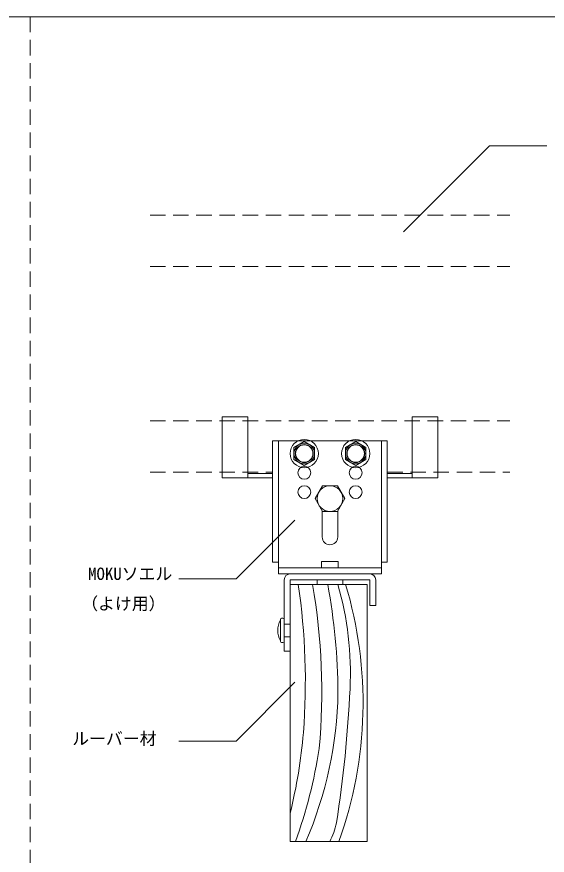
# Model space of a CAD drawing. Units: millimetres on the paper. Extents: x -210 to 210, y -148 to 148.
# Drawn here: x -122 to -80.8, y -111.9 to -46.6 of the extents above; entities that cross this region are included whole.
import ezdxf
from ezdxf.enums import TextEntityAlignment as Align

# ---------------------------------------------------------------- set-up
doc = ezdxf.new("R2010")
doc.units = ezdxf.units.MM
doc.linetypes.add('DASHED1', pattern=[1.8, 1.2, -0.6])
for name, color, linetype, lineweight in [('3-6_文字__矢印', 7, 'Continuous', 18), ('3-9_躯体他', 4, 'DASHED1', 18), ('3-A_クリップ', 7, 'Continuous', 18), ('3-C_ビス__アンカ__ボルト__強調図形', 2, 'Continuous', 18), ('F-3_野縁', 3, 'Continuous', 18)]:
    doc.layers.add(name, color=color, linetype=linetype, lineweight=lineweight)
doc.styles.add('ＭＳ ゴシック', font='')
doc.styles.get('ＭＳ ゴシック').set_extended_font_data('MS Gothic')

msp = doc.modelspace()

# ---------------------------------------------------------------- linework, layer by layer
at = {"layer": '3-6_文字__矢印'}
for points in [[(-80.789, -56.681), (-85.251, -56.681), (-91.943, -63.373)], [(-109.436, -90.372), (-104.974, -90.372), (-100.392, -85.79)], [(-109.436, -102.984), (-104.974, -102.984), (-100.392, -98.402)]]:
    msp.add_lwpolyline(points, dxfattribs=at)
at = {"layer": '3-9_躯体他'}
for p, q in [((-111.669, -62.078), (-83.669, -62.078)), ((-111.669, -66.078), (-83.669, -66.078)), ((-111.669, -78.078), (-83.669, -78.078)), ((-111.669, -82.078), (-102.129, -82.078)), ((-93.209, -82.078), (-83.669, -82.078))]:
    msp.add_line(p, q, dxfattribs=at)
at = {"layer": '3-9_躯体他', "linetype": 'Continuous'}
msp.add_lwpolyline([(-100.769, -110.798), (-94.769, -110.798), (-94.769, -90.798), (-100.769, -90.798)], close=True, dxfattribs=at)
for centre, radius, start, end in [((-151.282, -98.333), 51.697, 355.56839, 8.38075), ((-148.318, -99.173), 50.008, 354.96413, 9.64149), ((-143.899, -99.436), 46.854, 0.2719, 10.62424), ((-120.742, -97.701), 24.665, 357.17405, 16.25363), ((-127.037, -100.016), 31.941, 340.27199, 16.77474), ((-194.152, -94.195), 98.159, 351.12129, 357.24248), ((-128.002, -98.609), 30.962, 336.81687, 358.88102), ((-138.78, -99.122), 39.172, 346.01799, 355.30648), ((-137.723, -97.403), 39.7, 340.28098, 351.07355), ((-103.605, -107.933), 6.588, 334.23069, 347.62852)]:
    msp.add_arc(centre, radius, start, end, dxfattribs=at)
at = {"layer": '3-A_クリップ'}
for p, q in [((-104.069, -77.758), (-104.069, -82.498)), ((-91.269, -77.758), (-91.269, -82.498)), ((-102.129, -79.618), (-101.669, -79.618)), ((-102.129, -89.058), (-102.129, -79.618)), ((-101.669, -79.618), (-93.669, -79.618)), ((-101.669, -89.518), (-101.669, -79.618)), ((-93.669, -79.618), (-93.209, -79.618)), ((-93.669, -89.978), (-93.669, -79.618)), ((-93.209, -89.058), (-93.209, -79.618)), ((-106.069, -82.498), (-102.129, -82.498)), ((-104.069, -82.178), (-102.129, -82.178)), ((-93.209, -82.178), (-91.269, -82.178)), ((-93.209, -82.498), (-89.269, -82.498)), ((-98.269, -85.078), (-98.269, -87.118)), ((-97.069, -85.078), (-97.069, -87.118)), ((-102.129, -89.058), (-101.669, -89.058)), ((-98.319, -89.005), (-97.019, -89.005)), ((-98.319, -89.005), (-98.319, -89.518)), ((-97.18, -89.005), (-97.169, -89.005)), ((-97.019, -89.005), (-97.019, -89.518)), ((-93.669, -89.058), (-93.209, -89.058)), ((-101.669, -89.518), (-101.669, -89.978)), ((-101.669, -89.518), (-93.669, -89.518)), ((-101.669, -89.978), (-93.669, -89.978)), ((-94.569, -89.978), (-100.769, -89.978)), ((-100.769, -90.438), (-100.769, -95.978)), ((-94.569, -90.438), (-100.769, -90.438)), ((-98.669, -90.438), (-98.669, -90.798)), ((-98.169, -90.438), (-98.669, -90.438)), ((-96.669, -90.438), (-97.169, -90.438)), ((-96.669, -90.438), (-96.669, -90.798)), ((-94.569, -92.438), (-94.569, -90.438)), ((-94.109, -90.438), (-94.109, -92.438)), ((-96.669, -90.798), (-98.669, -90.798)), ((-94.109, -92.438), (-94.569, -92.438)), ((-101.229, -93.878), (-100.769, -93.878)), ((-101.229, -94.878), (-100.769, -94.878))]:
    msp.add_line(p, q, dxfattribs=at)
for points in [[(-104.069, -77.758), (-106.069, -77.758), (-106.069, -82.498)], [(-91.269, -77.758), (-89.269, -77.758), (-89.269, -82.498)], [(-101.229, -90.438), (-101.229, -95.978), (-100.769, -95.978)]]:
    msp.add_lwpolyline(points, dxfattribs=at)
for centre in [(-99.669, -82.118), (-95.669, -82.118), (-99.669, -83.618), (-95.669, -83.618)]:
    msp.add_circle(centre, 0.5, dxfattribs=at)
for centre, radius, start, end in [((-97.669, -87.118), 0.6, 180, 0), ((-100.769, -90.438), 0.46, 90, 180), ((-94.569, -90.438), 0.46, 0, 90)]:
    msp.add_arc(centre, radius, start, end, dxfattribs=at)
at = {"layer": '3-C_ビス__アンカ__ボルト__強調図形'}
for p, q in [((-99.669, -79.694), (-100.469, -80.156)), ((-100.469, -80.156), (-100.469, -81.079)), ((-99.669, -79.694), (-98.869, -80.156)), ((-95.666, -79.694), (-96.466, -80.156)), ((-96.466, -80.156), (-96.466, -81.079)), ((-95.666, -79.694), (-94.866, -80.156)), ((-100.469, -81.079), (-99.669, -81.541)), ((-96.466, -81.079), (-95.666, -81.541)), ((-97.091, -83.118), (-96.514, -84.118)), ((-101.529, -95.228), (-101.529, -93.528)), ((-101.329, -93.428), (-101.429, -93.428)), ((-101.229, -95.228), (-101.229, -93.528)), ((-101.429, -95.328), (-101.329, -95.328))]:
    msp.add_line(p, q, dxfattribs=at)
for points in [[(-98.869, -80.156), (-98.869, -81.079), (-99.669, -81.541)], [(-94.866, -80.156), (-94.866, -81.079), (-95.666, -81.541)], [(-98.823, -84.118), (-98.246, -83.118), (-97.091, -83.118)], [(-98.823, -84.118), (-98.246, -85.118), (-97.091, -85.118), (-96.514, -84.118)]]:
    msp.add_lwpolyline(points, dxfattribs=at)
for centre, radius in [((-99.669, -80.618), 1.1), ((-95.666, -80.618), 1.1), ((-99.669, -80.618), 0.8), ((-99.669, -80.618), 0.7), ((-99.669, -80.618), 0.675), ((-95.666, -80.618), 0.8), ((-95.666, -80.618), 0.7), ((-95.666, -80.618), 0.675), ((-97.669, -84.118), 1)]:
    msp.add_circle(centre, radius, dxfattribs=at)
for centre, radius, start, end in [((-100.029, -94.378), 1.7, 151.92751, 208.07249), ((-101.429, -93.528), 0.1, 90, 180), ((-101.329, -93.528), 0.1, 0, 90), ((-101.429, -95.228), 0.1, 180, 270), ((-101.329, -95.228), 0.1, 270, 0)]:
    msp.add_arc(centre, radius, start, end, dxfattribs=at)
at = {"layer": 'F-3_野縁'}
msp.add_line((-49.25, -46.65), (-191, -46.65), dxfattribs=at)
at = {"layer": 'F-3_野縁', "linetype": 'DASHED1'}
msp.add_line((-121, -46.65), (-121, -117.5), dxfattribs=at)

# ---------------------------------------------------------------- texts
at = {"layer": '3-6_文字__矢印', "style": 'ＭＳ ゴシック'}
for s, p in [('MOKUソエル', (-116.491, -90.74)), ('（よけ用）', (-117.025, -93.059)), ('ルーバー材', (-117.727, -103.559))]:
    msp.add_text(s, height=0.9622, dxfattribs=at).set_placement(p, align=Align.BOTTOM_LEFT)

doc.saveas('drawing.dxf')
